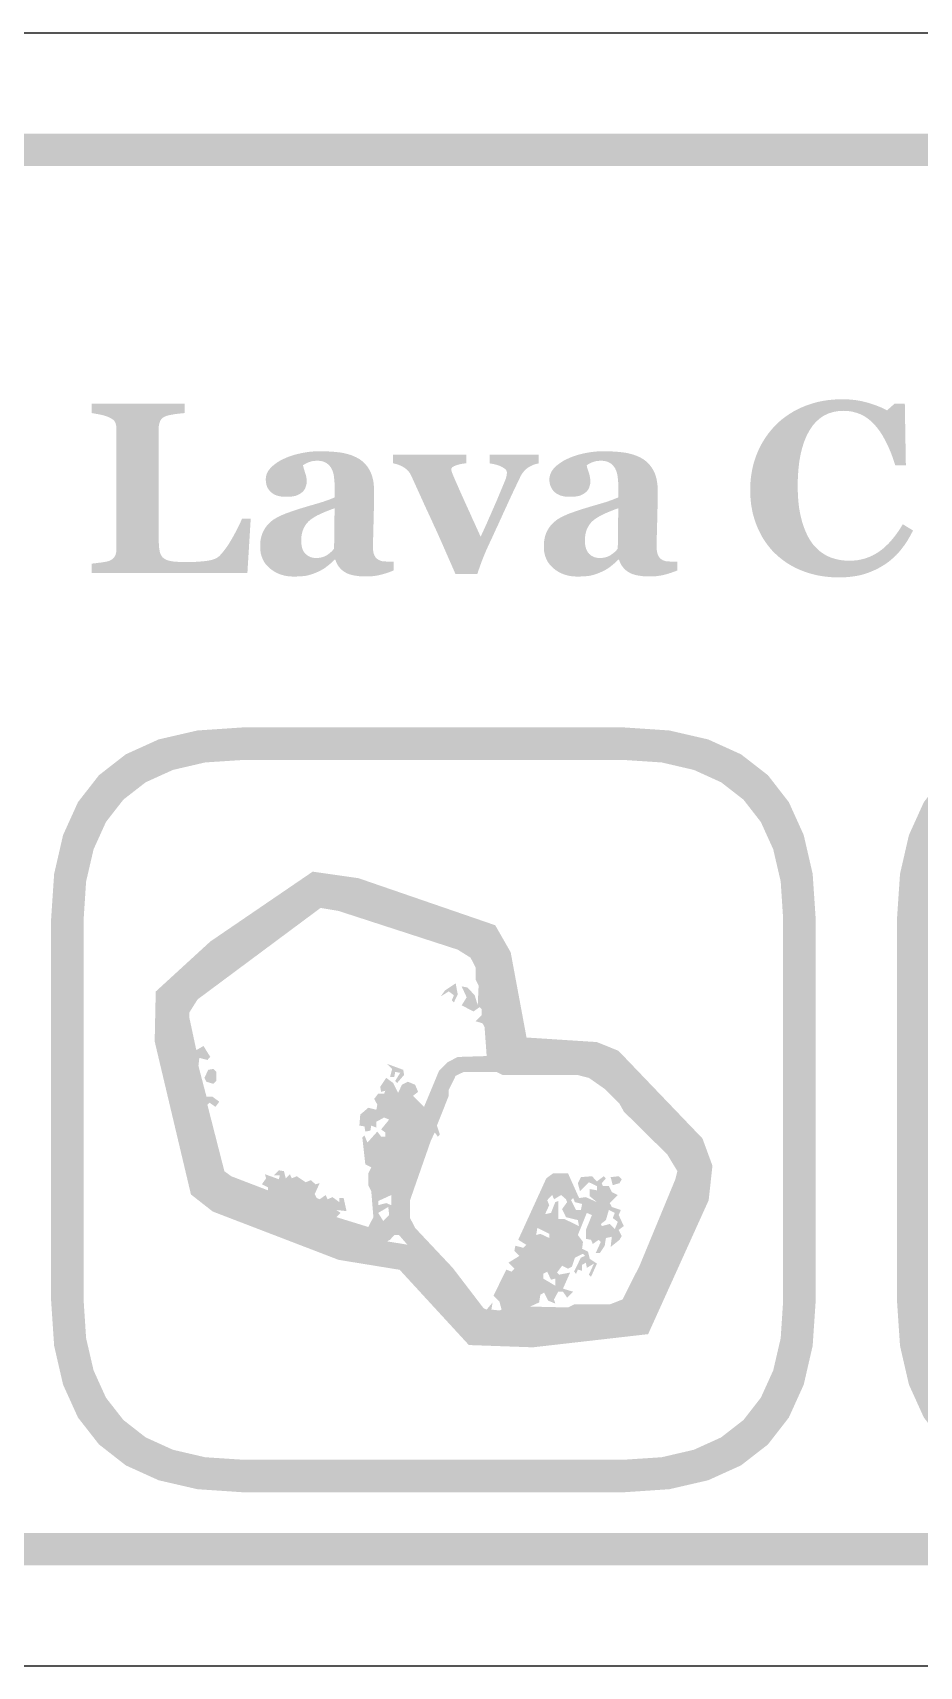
# Model space of a CAD drawing. Header units: millimetres. Extents: x 6 to 594, y 82 to 394.
# Drawn here: x 196.07 to 206.97, y 211.96 to 232.04 of the extents above; entities that cross this region are included whole.
import ezdxf

# ---------------------------------------------------------------- set-up
doc = ezdxf.new("R2010")
doc.units = ezdxf.units.MM
doc.layers.add('CUT', color=1, linetype='Continuous')
doc.layers.add('RASTER', color=7, linetype='Continuous')

msp = doc.modelspace()

# ---------------------------------------------------------------- hatches: boundary and pattern name
at = {"layer": 'RASTER'}
h = msp.add_hatch(color=7, dxfattribs=at)
h.paths.add_polyline_path([(159.8, 228.6), (159.834, 229.116), (159.938, 229.563), (160.109, 229.941), (160.35, 230.25), (160.659, 230.491), (161.038, 230.663), (161.484, 230.766), (162, 230.8), (219.2, 230.8), (219.716, 230.766), (220.163, 230.663), (220.541, 230.491), (220.85, 230.25), (221.091, 229.941), (221.263, 229.563), (221.366, 229.116), (221.4, 228.6), (221.4, 215.4), (221.366, 214.884), (221.263, 214.438), (221.091, 214.059), (220.85, 213.75), (220.541, 213.509), (220.163, 213.337), (219.716, 213.234), (219.2, 213.2), (162, 213.2), (161.484, 213.234), (161.038, 213.337), (160.659, 213.509), (160.35, 213.75), (160.109, 214.059), (159.938, 214.438), (159.834, 214.884), (159.8, 215.4)])
h.paths.add_polyline_path([(160.2, 228.6), (160.2, 215.4), (160.228, 214.978), (160.313, 214.613), (160.453, 214.303), (160.65, 214.05), (160.903, 213.853), (161.213, 213.712), (161.578, 213.628), (162, 213.6), (219.2, 213.6), (219.622, 213.628), (219.988, 213.712), (220.297, 213.853), (220.55, 214.05), (220.747, 214.303), (220.888, 214.613), (220.972, 214.978), (221, 215.4), (221, 228.6), (220.972, 229.022), (220.888, 229.388), (220.747, 229.697), (220.55, 229.95), (220.297, 230.147), (219.988, 230.288), (219.622, 230.372), (219.2, 230.4), (162, 230.4), (161.578, 230.372), (161.213, 230.288), (160.903, 230.147), (160.65, 229.95), (160.453, 229.697), (160.313, 229.388), (160.228, 229.022), (160.2, 228.6)])
for points in [[(205.982, 225.344), (205.925, 225.345), (205.869, 225.349), (205.814, 225.355), (205.76, 225.363), (205.707, 225.373), (205.655, 225.386), (205.604, 225.401), (205.554, 225.418), (205.505, 225.438), (205.457, 225.459), (205.412, 225.483), (205.367, 225.509), (205.325, 225.537), (205.284, 225.567), (205.244, 225.599), (205.207, 225.633), (205.171, 225.668), (205.138, 225.706), (205.107, 225.745), (205.077, 225.787), (205.049, 225.83), (205.024, 225.876), (205, 225.924), (204.978, 225.973), (204.959, 226.025), (204.942, 226.077), (204.927, 226.131), (204.916, 226.186), (204.906, 226.243), (204.9, 226.3), (204.896, 226.359), (204.895, 226.42), (204.896, 226.479), (204.9, 226.538), (204.907, 226.596), (204.916, 226.652), (204.928, 226.708), (204.942, 226.762), (204.959, 226.815), (204.979, 226.867), (205.001, 226.918), (205.025, 226.967), (205.052, 227.014), (205.08, 227.059), (205.111, 227.103), (205.144, 227.145), (205.178, 227.185), (205.215, 227.224), (205.254, 227.26), (205.294, 227.294), (205.336, 227.325), (205.38, 227.355), (205.426, 227.383), (205.473, 227.408), (205.523, 227.432), (205.574, 227.453), (205.627, 227.472), (205.681, 227.489), (205.736, 227.503), (205.791, 227.514), (205.848, 227.523), (205.905, 227.529), (205.963, 227.533), (206.023, 227.534), (206.065, 227.534), (206.107, 227.532), (206.148, 227.528), (206.188, 227.524), (206.227, 227.518), (206.265, 227.511), (206.302, 227.502), (206.338, 227.493), (206.372, 227.482), (206.406, 227.471), (206.438, 227.46), (206.469, 227.448), (206.498, 227.436), (206.526, 227.424), (206.553, 227.411), (206.578, 227.398), (206.669, 227.479), (206.796, 227.479), (206.809, 226.72), (206.68, 226.72), (206.652, 226.804), (206.623, 226.882), (206.592, 226.954), (206.559, 227.021), (206.526, 227.082), (206.491, 227.137), (206.454, 227.186), (206.417, 227.23), (206.377, 227.268), (206.336, 227.301), (206.292, 227.329), (206.246, 227.352), (206.198, 227.369), (206.148, 227.382), (206.096, 227.39), (206.042, 227.392), (205.975, 227.388), (205.912, 227.377), (205.854, 227.358), (205.799, 227.332), (205.749, 227.297), (205.703, 227.256), (205.661, 227.207), (205.623, 227.15), (205.589, 227.086), (205.56, 227.016), (205.535, 226.94), (205.515, 226.858), (205.499, 226.77), (205.488, 226.676), (205.481, 226.576), (205.479, 226.469), (205.48, 226.409), (205.482, 226.35), (205.486, 226.294), (205.491, 226.24), (205.498, 226.188), (205.507, 226.139), (205.517, 226.092), (205.528, 226.047), (205.541, 226.004), (205.555, 225.963), (205.569, 225.925), (205.585, 225.889), (205.601, 225.855), (205.619, 225.822), (205.637, 225.793), (205.656, 225.765), (205.678, 225.738), (205.701, 225.713), (205.724, 225.69), (205.749, 225.668), (205.775, 225.649), (205.801, 225.631), (205.829, 225.615), (205.857, 225.601), (205.886, 225.589), (205.916, 225.579), (205.947, 225.57), (205.979, 225.562), (206.011, 225.557), (206.045, 225.553), (206.079, 225.55), (206.113, 225.549), (206.164, 225.551), (206.213, 225.556), (206.261, 225.565), (206.307, 225.577), (206.352, 225.593), (206.396, 225.612), (206.438, 225.635), (206.479, 225.661), (206.519, 225.69), (206.557, 225.724), (206.595, 225.76), (206.632, 225.801), (206.668, 225.845), (206.703, 225.892), (206.738, 225.943), (206.771, 225.998), (206.897, 225.921), (206.881, 225.89), (206.865, 225.859), (206.847, 225.829), (206.83, 225.799), (206.812, 225.771), (206.793, 225.743), (206.773, 225.717), (206.754, 225.691), (206.733, 225.666), (206.712, 225.642), (206.69, 225.618), (206.667, 225.596), (206.643, 225.575), (206.619, 225.554), (206.594, 225.534), (206.568, 225.516), (206.538, 225.496), (206.508, 225.478), (206.477, 225.46), (206.446, 225.444), (206.413, 225.429), (206.38, 225.415), (206.347, 225.402), (206.312, 225.39), (206.276, 225.379), (206.239, 225.37), (206.2, 225.362), (206.159, 225.356), (206.117, 225.351), (206.074, 225.347), (206.028, 225.345), (205.982, 225.344)], [(198.754, 226.067), (198.713, 225.4), (196.798, 225.4), (196.798, 225.514), (196.812, 225.515), (196.825, 225.517), (196.839, 225.518), (196.854, 225.52), (196.869, 225.522), (196.885, 225.524), (196.902, 225.526), (196.919, 225.528), (196.935, 225.531), (196.95, 225.533), (196.964, 225.535), (196.976, 225.538), (196.986, 225.54), (196.996, 225.542), (197.003, 225.544), (197.009, 225.546), (197.022, 225.552), (197.034, 225.558), (197.044, 225.564), (197.054, 225.571), (197.063, 225.578), (197.07, 225.586), (197.077, 225.595), (197.083, 225.604), (197.087, 225.613), (197.092, 225.623), (197.095, 225.634), (197.098, 225.645), (197.1, 225.657), (197.102, 225.67), (197.103, 225.683), (197.103, 225.697), (197.103, 227.164), (197.103, 227.177), (197.102, 227.189), (197.101, 227.201), (197.099, 227.212), (197.097, 227.222), (197.094, 227.232), (197.091, 227.242), (197.087, 227.251), (197.082, 227.259), (197.076, 227.268), (197.069, 227.276), (197.06, 227.284), (197.049, 227.291), (197.037, 227.299), (197.024, 227.306), (197.009, 227.313), (196.998, 227.318), (196.986, 227.323), (196.973, 227.327), (196.959, 227.332), (196.946, 227.336), (196.931, 227.339), (196.916, 227.343), (196.9, 227.346), (196.885, 227.349), (196.87, 227.352), (196.856, 227.354), (196.843, 227.357), (196.831, 227.359), (196.819, 227.361), (196.808, 227.363), (196.798, 227.364), (196.798, 227.479), (197.94, 227.479), (197.94, 227.364), (197.928, 227.363), (197.915, 227.362), (197.902, 227.361), (197.889, 227.359), (197.874, 227.357), (197.86, 227.356), (197.845, 227.354), (197.829, 227.352), (197.813, 227.35), (197.798, 227.347), (197.784, 227.345), (197.769, 227.342), (197.756, 227.339), (197.743, 227.336), (197.73, 227.333), (197.718, 227.329), (197.705, 227.324), (197.692, 227.318), (197.681, 227.312), (197.671, 227.305), (197.662, 227.297), (197.654, 227.289), (197.648, 227.28), (197.642, 227.27), (197.638, 227.26), (197.634, 227.249), (197.631, 227.238), (197.628, 227.227), (197.626, 227.215), (197.624, 227.203), (197.623, 227.191), (197.623, 227.178), (197.623, 225.812), (197.623, 225.788), (197.624, 225.766), (197.625, 225.745), (197.626, 225.725), (197.628, 225.707), (197.631, 225.69), (197.633, 225.674), (197.636, 225.659), (197.64, 225.646), (197.645, 225.633), (197.65, 225.622), (197.656, 225.611), (197.663, 225.601), (197.67, 225.592), (197.679, 225.584), (197.688, 225.577), (197.698, 225.571), (197.709, 225.565), (197.72, 225.559), (197.733, 225.554), (197.747, 225.55), (197.762, 225.547), (197.777, 225.544), (197.794, 225.541), (197.812, 225.539), (197.831, 225.538), (197.852, 225.536), (197.875, 225.535), (197.899, 225.534), (197.925, 225.534), (197.953, 225.533), (197.982, 225.533), (198.011, 225.534), (198.04, 225.534), (198.069, 225.535), (198.098, 225.537), (198.126, 225.539), (198.154, 225.541), (198.182, 225.544), (198.21, 225.547), (198.237, 225.551), (198.261, 225.556), (198.284, 225.562), (198.305, 225.569), (198.324, 225.577), (198.341, 225.587), (198.356, 225.597), (198.369, 225.608), (198.388, 225.628), (198.406, 225.649), (198.425, 225.673), (198.444, 225.698), (198.464, 225.725), (198.483, 225.754), (198.502, 225.785), (198.522, 225.818), (198.541, 225.852), (198.559, 225.885), (198.576, 225.917), (198.592, 225.948), (198.608, 225.979), (198.622, 226.009), (198.635, 226.038), (198.647, 226.067)], [(202.296, 226.746), (202.28, 226.743), (202.263, 226.739), (202.247, 226.734), (202.231, 226.729), (202.215, 226.722), (202.199, 226.714), (202.183, 226.706), (202.168, 226.696), (202.153, 226.686), (202.138, 226.674), (202.124, 226.661), (202.111, 226.646), (202.098, 226.63), (202.086, 226.612), (202.075, 226.594), (202.065, 226.573), (202.039, 226.52), (202.014, 226.466), (201.988, 226.412), (201.963, 226.359), (201.938, 226.305), (201.913, 226.25), (201.888, 226.196), (201.863, 226.142), (201.839, 226.088), (201.814, 226.034), (201.79, 225.981), (201.765, 225.928), (201.741, 225.875), (201.717, 225.823), (201.693, 225.772), (201.669, 225.721), (201.662, 225.705), (201.654, 225.688), (201.646, 225.67), (201.638, 225.65), (201.629, 225.63), (201.621, 225.609), (201.612, 225.586), (201.602, 225.563), (201.593, 225.539), (201.585, 225.515), (201.576, 225.493), (201.568, 225.47), (201.561, 225.449), (201.553, 225.427), (201.547, 225.407), (201.54, 225.387), (201.271, 225.387), (201.229, 225.483), (201.189, 225.574), (201.151, 225.661), (201.114, 225.745), (201.079, 225.824), (201.046, 225.899), (201.013, 225.969), (200.983, 226.036), (200.953, 226.101), (200.922, 226.167), (200.891, 226.234), (200.86, 226.303), (200.828, 226.373), (200.796, 226.444), (200.763, 226.516), (200.73, 226.589), (200.722, 226.606), (200.713, 226.622), (200.702, 226.637), (200.691, 226.651), (200.678, 226.664), (200.665, 226.676), (200.65, 226.688), (200.634, 226.698), (200.618, 226.707), (200.601, 226.716), (200.585, 226.723), (200.568, 226.73), (200.552, 226.735), (200.535, 226.74), (200.518, 226.744), (200.502, 226.746), (200.502, 226.853), (201.404, 226.853), (201.404, 226.746), (201.391, 226.746), (201.378, 226.744), (201.364, 226.742), (201.35, 226.74), (201.335, 226.737), (201.319, 226.733), (201.303, 226.729), (201.287, 226.724), (201.271, 226.719), (201.257, 226.713), (201.246, 226.707), (201.236, 226.701), (201.229, 226.694), (201.224, 226.687), (201.22, 226.679), (201.219, 226.671), (201.219, 226.669), (201.22, 226.667), (201.22, 226.664), (201.221, 226.66), (201.222, 226.657), (201.223, 226.653), (201.224, 226.649), (201.225, 226.645), (201.227, 226.641), (201.228, 226.636), (201.23, 226.631), (201.232, 226.626), (201.234, 226.621), (201.236, 226.616), (201.238, 226.611), (201.24, 226.606), (201.252, 226.576), (201.266, 226.544), (201.282, 226.508), (201.299, 226.47), (201.317, 226.428), (201.337, 226.383), (201.358, 226.336), (201.381, 226.285), (201.405, 226.232), (201.429, 226.179), (201.454, 226.125), (201.478, 226.07), (201.504, 226.014), (201.529, 225.958), (201.555, 225.901), (201.581, 225.844), (201.599, 225.884), (201.617, 225.923), (201.635, 225.963), (201.653, 226.002), (201.67, 226.041), (201.687, 226.08), (201.704, 226.118), (201.721, 226.157), (201.738, 226.196), (201.756, 226.238), (201.776, 226.283), (201.796, 226.331), (201.817, 226.381), (201.839, 226.434), (201.862, 226.489), (201.886, 226.547), (201.889, 226.556), (201.892, 226.564), (201.894, 226.571), (201.896, 226.579), (201.898, 226.586), (201.899, 226.592), (201.901, 226.598), (201.901, 226.604), (201.902, 226.609), (201.902, 226.614), (201.903, 226.619), (201.903, 226.622), (201.903, 226.626), (201.903, 226.629), (201.903, 226.631), (201.903, 226.633), (201.903, 226.64), (201.902, 226.646), (201.9, 226.652), (201.897, 226.658), (201.893, 226.664), (201.889, 226.669), (201.884, 226.674), (201.878, 226.68), (201.871, 226.684), (201.864, 226.689), (201.857, 226.694), (201.85, 226.698), (201.842, 226.702), (201.834, 226.706), (201.826, 226.71), (201.817, 226.714), (201.808, 226.718), (201.799, 226.721), (201.79, 226.724), (201.781, 226.727), (201.772, 226.729), (201.764, 226.732), (201.755, 226.734), (201.747, 226.736), (201.738, 226.738), (201.731, 226.739), (201.723, 226.741), (201.716, 226.742), (201.709, 226.743), (201.703, 226.744), (201.697, 226.745), (201.691, 226.746), (201.691, 226.853), (202.296, 226.853)]]:
    msp.add_hatch(color=7, dxfattribs=at).paths.add_polyline_path(points)
h = msp.add_hatch(color=7, dxfattribs=at)
h.paths.add_polyline_path([(200.513, 225.431), (200.497, 225.424), (200.48, 225.417), (200.462, 225.411), (200.443, 225.404), (200.424, 225.398), (200.403, 225.391), (200.383, 225.385), (200.361, 225.379), (200.339, 225.374), (200.316, 225.369), (200.294, 225.365), (200.271, 225.362), (200.247, 225.359), (200.223, 225.358), (200.199, 225.356), (200.175, 225.356), (200.131, 225.357), (200.091, 225.359), (200.053, 225.364), (200.019, 225.369), (199.987, 225.377), (199.958, 225.386), (199.933, 225.397), (199.91, 225.41), (199.889, 225.424), (199.871, 225.439), (199.854, 225.456), (199.838, 225.475), (199.825, 225.494), (199.813, 225.516), (199.803, 225.538), (199.794, 225.563), (199.785, 225.563), (199.773, 225.55), (199.761, 225.539), (199.748, 225.527), (199.736, 225.516), (199.724, 225.506), (199.713, 225.496), (199.701, 225.487), (199.689, 225.478), (199.678, 225.469), (199.666, 225.461), (199.654, 225.453), (199.642, 225.445), (199.629, 225.438), (199.616, 225.431), (199.604, 225.424), (199.59, 225.418), (199.573, 225.41), (199.556, 225.403), (199.54, 225.396), (199.523, 225.39), (199.506, 225.384), (199.49, 225.379), (199.474, 225.374), (199.458, 225.37), (199.441, 225.366), (199.423, 225.363), (199.403, 225.361), (199.382, 225.358), (199.359, 225.357), (199.334, 225.356), (199.308, 225.355), (199.28, 225.355), (199.238, 225.356), (199.198, 225.361), (199.159, 225.369), (199.122, 225.38), (199.087, 225.394), (199.053, 225.411), (199.021, 225.431), (198.99, 225.455), (198.962, 225.481), (198.937, 225.509), (198.917, 225.539), (198.9, 225.572), (198.887, 225.606), (198.877, 225.642), (198.872, 225.68), (198.87, 225.721), (198.87, 225.744), (198.871, 225.767), (198.873, 225.788), (198.876, 225.809), (198.88, 225.829), (198.885, 225.848), (198.89, 225.866), (198.896, 225.883), (198.903, 225.899), (198.911, 225.915), (198.919, 225.93), (198.928, 225.945), (198.938, 225.96), (198.948, 225.974), (198.959, 225.988), (198.971, 226.001), (198.982, 226.012), (198.994, 226.023), (199.006, 226.033), (199.018, 226.043), (199.031, 226.053), (199.045, 226.062), (199.058, 226.07), (199.073, 226.078), (199.087, 226.086), (199.102, 226.093), (199.118, 226.101), (199.133, 226.108), (199.149, 226.115), (199.166, 226.122), (199.182, 226.129), (199.199, 226.135), (199.233, 226.147), (199.269, 226.16), (199.306, 226.172), (199.344, 226.185), (199.385, 226.197), (199.427, 226.21), (199.47, 226.223), (199.516, 226.236), (199.56, 226.249), (199.602, 226.261), (199.64, 226.273), (199.675, 226.285), (199.708, 226.296), (199.737, 226.308), (199.763, 226.318), (199.785, 226.329), (199.785, 226.469), (199.785, 226.479), (199.785, 226.489), (199.784, 226.5), (199.784, 226.512), (199.783, 226.524), (199.782, 226.537), (199.781, 226.551), (199.779, 226.566), (199.778, 226.581), (199.776, 226.595), (199.773, 226.608), (199.77, 226.621), (199.767, 226.634), (199.763, 226.645), (199.759, 226.657), (199.755, 226.667), (199.749, 226.679), (199.743, 226.69), (199.736, 226.7), (199.728, 226.71), (199.72, 226.72), (199.711, 226.729), (199.701, 226.738), (199.69, 226.746), (199.679, 226.754), (199.666, 226.76), (199.653, 226.766), (199.639, 226.77), (199.624, 226.774), (199.609, 226.776), (199.592, 226.778), (199.574, 226.778), (199.559, 226.778), (199.543, 226.777), (199.529, 226.776), (199.515, 226.774), (199.502, 226.771), (199.49, 226.768), (199.478, 226.764), (199.467, 226.76), (199.456, 226.756), (199.446, 226.751), (199.437, 226.746), (199.428, 226.742), (199.419, 226.737), (199.411, 226.732), (199.404, 226.728), (199.397, 226.723), (199.398, 226.715), (199.4, 226.706), (199.403, 226.696), (199.406, 226.686), (199.409, 226.674), (199.413, 226.662), (199.417, 226.648), (199.422, 226.633), (199.427, 226.618), (199.431, 226.604), (199.435, 226.589), (199.437, 226.574), (199.44, 226.56), (199.441, 226.546), (199.442, 226.532), (199.443, 226.518), (199.442, 226.511), (199.442, 226.504), (199.441, 226.497), (199.439, 226.49), (199.437, 226.482), (199.435, 226.473), (199.432, 226.465), (199.429, 226.455), (199.426, 226.446), (199.422, 226.438), (199.418, 226.43), (199.413, 226.422), (199.408, 226.415), (199.403, 226.408), (199.397, 226.402), (199.391, 226.396), (199.383, 226.389), (199.374, 226.382), (199.365, 226.376), (199.356, 226.37), (199.346, 226.365), (199.336, 226.36), (199.326, 226.355), (199.316, 226.351), (199.305, 226.347), (199.292, 226.344), (199.278, 226.341), (199.263, 226.339), (199.246, 226.337), (199.228, 226.336), (199.209, 226.335), (199.188, 226.335), (199.158, 226.335), (199.13, 226.338), (199.104, 226.343), (199.08, 226.349), (199.057, 226.358), (199.037, 226.368), (199.018, 226.38), (199.002, 226.394), (198.987, 226.409), (198.974, 226.426), (198.963, 226.443), (198.954, 226.462), (198.947, 226.482), (198.943, 226.503), (198.94, 226.525), (198.939, 226.548), (198.94, 226.569), (198.943, 226.588), (198.948, 226.608), (198.955, 226.626), (198.964, 226.644), (198.975, 226.662), (198.989, 226.679), (199.004, 226.696), (199.021, 226.712), (199.038, 226.727), (199.057, 226.741), (199.076, 226.755), (199.096, 226.768), (199.118, 226.781), (199.14, 226.792), (199.163, 226.803), (199.186, 226.814), (199.211, 226.824), (199.236, 226.833), (199.262, 226.842), (199.289, 226.851), (199.317, 226.858), (199.346, 226.865), (199.375, 226.871), (199.405, 226.877), (199.434, 226.882), (199.463, 226.886), (199.491, 226.89), (199.518, 226.892), (199.545, 226.894), (199.572, 226.895), (199.598, 226.896), (199.633, 226.895), (199.667, 226.895), (199.701, 226.893), (199.734, 226.891), (199.766, 226.889), (199.798, 226.886), (199.829, 226.883), (199.859, 226.879), (199.888, 226.874), (199.916, 226.868), (199.944, 226.861), (199.971, 226.853), (199.998, 226.844), (200.023, 226.833), (200.048, 226.822), (200.072, 226.809), (200.095, 226.796), (200.115, 226.781), (200.135, 226.764), (200.154, 226.746), (200.171, 226.727), (200.188, 226.706), (200.203, 226.684), (200.217, 226.66), (200.229, 226.635), (200.24, 226.608), (200.249, 226.579), (200.257, 226.548), (200.263, 226.516), (200.267, 226.481), (200.269, 226.445), (200.27, 226.406), (200.27, 226.364), (200.27, 226.32), (200.269, 226.274), (200.269, 226.225), (200.268, 226.175), (200.266, 226.123), (200.265, 226.07), (200.264, 226.014), (200.262, 225.959), (200.261, 225.91), (200.26, 225.865), (200.259, 225.826), (200.258, 225.791), (200.257, 225.761), (200.257, 225.735), (200.257, 225.715), (200.257, 225.699), (200.258, 225.684), (200.26, 225.669), (200.262, 225.656), (200.265, 225.643), (200.268, 225.632), (200.272, 225.621), (200.277, 225.611), (200.282, 225.602), (200.288, 225.593), (200.295, 225.585), (200.302, 225.578), (200.31, 225.571), (200.318, 225.565), (200.328, 225.559), (200.338, 225.554), (200.344, 225.551), (200.352, 225.549), (200.36, 225.546), (200.37, 225.544), (200.38, 225.543), (200.391, 225.542), (200.403, 225.541), (200.416, 225.54), (200.429, 225.539), (200.442, 225.539), (200.455, 225.539), (200.467, 225.538), (200.479, 225.538), (200.491, 225.538), (200.502, 225.538), (200.513, 225.538)])
h.paths.add_polyline_path([(199.785, 226.194), (199.765, 226.187), (199.744, 226.18), (199.724, 226.172), (199.704, 226.164), (199.683, 226.156), (199.663, 226.148), (199.643, 226.139), (199.623, 226.13), (199.603, 226.121), (199.584, 226.112), (199.566, 226.103), (199.549, 226.093), (199.533, 226.084), (199.518, 226.074), (199.504, 226.065), (199.491, 226.055), (199.478, 226.044), (199.465, 226.033), (199.454, 226.021), (199.443, 226.008), (199.432, 225.995), (199.423, 225.98), (199.414, 225.966), (199.406, 225.95), (199.399, 225.934), (199.392, 225.917), (199.387, 225.899), (199.383, 225.881), (199.379, 225.862), (199.377, 225.842), (199.376, 225.821), (199.375, 225.8), (199.376, 225.772), (199.378, 225.747), (199.382, 225.723), (199.388, 225.701), (199.395, 225.682), (199.404, 225.664), (199.415, 225.648), (199.427, 225.634), (199.441, 225.622), (199.455, 225.612), (199.47, 225.603), (199.485, 225.596), (199.502, 225.59), (199.519, 225.586), (199.537, 225.584), (199.555, 225.583), (199.575, 225.584), (199.594, 225.585), (199.612, 225.588), (199.629, 225.591), (199.645, 225.596), (199.66, 225.602), (199.674, 225.608), (199.688, 225.616), (199.701, 225.625), (199.713, 225.634), (199.725, 225.643), (199.737, 225.653), (199.748, 225.663), (199.759, 225.674), (199.769, 225.686), (199.779, 225.697)])
h = msp.add_hatch(color=7, dxfattribs=at)
h.paths.add_polyline_path([(204.001, 225.431), (203.985, 225.424), (203.967, 225.417), (203.949, 225.411), (203.931, 225.404), (203.911, 225.398), (203.891, 225.391), (203.87, 225.385), (203.849, 225.379), (203.827, 225.374), (203.804, 225.369), (203.781, 225.365), (203.758, 225.362), (203.735, 225.359), (203.711, 225.358), (203.687, 225.356), (203.663, 225.356), (203.619, 225.357), (203.579, 225.359), (203.541, 225.364), (203.506, 225.369), (203.475, 225.377), (203.446, 225.386), (203.42, 225.397), (203.398, 225.41), (203.377, 225.424), (203.359, 225.439), (203.342, 225.456), (203.326, 225.475), (203.313, 225.494), (203.301, 225.516), (203.29, 225.538), (203.282, 225.563), (203.273, 225.563), (203.261, 225.55), (203.248, 225.539), (203.236, 225.527), (203.224, 225.516), (203.212, 225.506), (203.2, 225.496), (203.189, 225.487), (203.177, 225.478), (203.166, 225.469), (203.154, 225.461), (203.142, 225.453), (203.129, 225.445), (203.117, 225.438), (203.104, 225.431), (203.091, 225.424), (203.078, 225.418), (203.061, 225.41), (203.044, 225.403), (203.027, 225.396), (203.011, 225.39), (202.994, 225.384), (202.978, 225.379), (202.962, 225.374), (202.946, 225.37), (202.929, 225.366), (202.911, 225.363), (202.891, 225.361), (202.869, 225.358), (202.846, 225.357), (202.822, 225.356), (202.795, 225.355), (202.768, 225.355), (202.726, 225.356), (202.686, 225.361), (202.647, 225.369), (202.61, 225.38), (202.575, 225.394), (202.541, 225.411), (202.508, 225.431), (202.478, 225.455), (202.45, 225.481), (202.425, 225.509), (202.404, 225.539), (202.388, 225.572), (202.374, 225.606), (202.365, 225.642), (202.359, 225.68), (202.358, 225.721), (202.358, 225.744), (202.359, 225.767), (202.361, 225.788), (202.364, 225.809), (202.368, 225.829), (202.372, 225.848), (202.378, 225.866), (202.384, 225.883), (202.391, 225.899), (202.398, 225.915), (202.407, 225.93), (202.416, 225.945), (202.425, 225.96), (202.436, 225.974), (202.447, 225.988), (202.459, 226.001), (202.47, 226.012), (202.481, 226.023), (202.494, 226.033), (202.506, 226.043), (202.519, 226.053), (202.532, 226.062), (202.546, 226.07), (202.56, 226.078), (202.575, 226.086), (202.59, 226.093), (202.605, 226.101), (202.621, 226.108), (202.637, 226.115), (202.653, 226.122), (202.67, 226.129), (202.687, 226.135), (202.721, 226.147), (202.756, 226.16), (202.793, 226.172), (202.832, 226.185), (202.873, 226.197), (202.915, 226.21), (202.958, 226.223), (203.004, 226.236), (203.048, 226.249), (203.09, 226.261), (203.128, 226.273), (203.163, 226.285), (203.195, 226.296), (203.224, 226.308), (203.25, 226.318), (203.273, 226.329), (203.273, 226.469), (203.273, 226.479), (203.273, 226.489), (203.272, 226.5), (203.272, 226.512), (203.271, 226.524), (203.27, 226.537), (203.269, 226.551), (203.267, 226.566), (203.266, 226.581), (203.263, 226.595), (203.261, 226.608), (203.258, 226.621), (203.255, 226.634), (203.251, 226.645), (203.247, 226.657), (203.242, 226.667), (203.237, 226.679), (203.231, 226.69), (203.224, 226.7), (203.216, 226.71), (203.208, 226.72), (203.198, 226.729), (203.189, 226.738), (203.178, 226.746), (203.166, 226.754), (203.154, 226.76), (203.141, 226.766), (203.127, 226.77), (203.112, 226.774), (203.096, 226.776), (203.08, 226.778), (203.062, 226.778), (203.046, 226.778), (203.031, 226.777), (203.017, 226.776), (203.003, 226.774), (202.99, 226.771), (202.977, 226.768), (202.966, 226.764), (202.954, 226.76), (202.944, 226.756), (202.934, 226.751), (202.924, 226.746), (202.915, 226.742), (202.907, 226.737), (202.899, 226.732), (202.892, 226.728), (202.885, 226.723), (202.886, 226.715), (202.888, 226.706), (202.89, 226.696), (202.893, 226.686), (202.897, 226.674), (202.901, 226.662), (202.905, 226.648), (202.91, 226.633), (202.915, 226.618), (202.919, 226.604), (202.922, 226.589), (202.925, 226.574), (202.927, 226.56), (202.929, 226.546), (202.93, 226.532), (202.93, 226.518), (202.93, 226.511), (202.929, 226.504), (202.928, 226.497), (202.927, 226.49), (202.925, 226.482), (202.923, 226.473), (202.92, 226.465), (202.917, 226.455), (202.914, 226.446), (202.91, 226.438), (202.906, 226.43), (202.901, 226.422), (202.896, 226.415), (202.891, 226.408), (202.885, 226.402), (202.879, 226.396), (202.871, 226.389), (202.862, 226.382), (202.853, 226.376), (202.843, 226.37), (202.834, 226.365), (202.824, 226.36), (202.814, 226.355), (202.804, 226.351), (202.792, 226.347), (202.78, 226.344), (202.766, 226.341), (202.751, 226.339), (202.734, 226.337), (202.716, 226.336), (202.696, 226.335), (202.675, 226.335), (202.646, 226.335), (202.618, 226.338), (202.592, 226.343), (202.567, 226.349), (202.545, 226.358), (202.525, 226.368), (202.506, 226.38), (202.489, 226.394), (202.475, 226.409), (202.462, 226.426), (202.451, 226.443), (202.442, 226.462), (202.435, 226.482), (202.43, 226.503), (202.427, 226.525), (202.426, 226.548), (202.427, 226.569), (202.43, 226.588), (202.436, 226.608), (202.443, 226.626), (202.452, 226.644), (202.463, 226.662), (202.476, 226.679), (202.492, 226.696), (202.508, 226.712), (202.526, 226.727), (202.545, 226.741), (202.564, 226.755), (202.584, 226.768), (202.605, 226.781), (202.628, 226.792), (202.651, 226.803), (202.674, 226.814), (202.698, 226.824), (202.724, 226.833), (202.75, 226.842), (202.777, 226.851), (202.805, 226.858), (202.833, 226.865), (202.863, 226.871), (202.893, 226.877), (202.922, 226.882), (202.951, 226.886), (202.979, 226.89), (203.006, 226.892), (203.033, 226.894), (203.06, 226.895), (203.086, 226.896), (203.121, 226.895), (203.155, 226.895), (203.189, 226.893), (203.222, 226.891), (203.254, 226.889), (203.286, 226.886), (203.316, 226.883), (203.346, 226.879), (203.376, 226.874), (203.404, 226.868), (203.432, 226.861), (203.459, 226.853), (203.485, 226.844), (203.511, 226.833), (203.536, 226.822), (203.56, 226.809), (203.582, 226.796), (203.603, 226.781), (203.623, 226.764), (203.642, 226.746), (203.659, 226.727), (203.675, 226.706), (203.691, 226.684), (203.704, 226.66), (203.717, 226.635), (203.728, 226.608), (203.737, 226.579), (203.745, 226.548), (203.75, 226.516), (203.755, 226.481), (203.757, 226.445), (203.758, 226.406), (203.758, 226.364), (203.758, 226.32), (203.757, 226.274), (203.756, 226.225), (203.755, 226.175), (203.754, 226.123), (203.753, 226.07), (203.751, 226.014), (203.75, 225.959), (203.748, 225.91), (203.747, 225.865), (203.746, 225.826), (203.746, 225.791), (203.745, 225.761), (203.745, 225.735), (203.745, 225.715), (203.745, 225.699), (203.746, 225.684), (203.748, 225.669), (203.75, 225.656), (203.753, 225.643), (203.756, 225.632), (203.76, 225.621), (203.765, 225.611), (203.77, 225.602), (203.776, 225.593), (203.782, 225.585), (203.79, 225.578), (203.798, 225.571), (203.806, 225.565), (203.815, 225.559), (203.825, 225.554), (203.832, 225.551), (203.84, 225.549), (203.848, 225.546), (203.857, 225.544), (203.868, 225.543), (203.879, 225.542), (203.891, 225.541), (203.904, 225.54), (203.917, 225.539), (203.93, 225.539), (203.942, 225.539), (203.955, 225.538), (203.967, 225.538), (203.979, 225.538), (203.99, 225.538), (204.001, 225.538)])
h.paths.add_polyline_path([(203.273, 226.194), (203.253, 226.187), (203.232, 226.18), (203.212, 226.172), (203.191, 226.164), (203.171, 226.156), (203.151, 226.148), (203.131, 226.139), (203.11, 226.13), (203.091, 226.121), (203.072, 226.112), (203.054, 226.103), (203.037, 226.093), (203.021, 226.084), (203.006, 226.074), (202.992, 226.065), (202.979, 226.055), (202.965, 226.044), (202.953, 226.033), (202.941, 226.021), (202.93, 226.008), (202.92, 225.995), (202.911, 225.98), (202.902, 225.966), (202.894, 225.95), (202.886, 225.934), (202.88, 225.917), (202.875, 225.899), (202.871, 225.881), (202.867, 225.862), (202.865, 225.842), (202.863, 225.821), (202.863, 225.8), (202.864, 225.772), (202.866, 225.747), (202.87, 225.723), (202.876, 225.701), (202.883, 225.682), (202.892, 225.664), (202.903, 225.648), (202.915, 225.634), (202.928, 225.622), (202.942, 225.612), (202.957, 225.603), (202.973, 225.596), (202.989, 225.59), (203.007, 225.586), (203.024, 225.584), (203.043, 225.583), (203.063, 225.584), (203.082, 225.585), (203.1, 225.588), (203.117, 225.591), (203.133, 225.596), (203.148, 225.602), (203.162, 225.608), (203.176, 225.616), (203.188, 225.625), (203.201, 225.634), (203.213, 225.643), (203.225, 225.653), (203.236, 225.663), (203.247, 225.674), (203.257, 225.686), (203.267, 225.697)])
h = msp.add_hatch(color=7, dxfattribs=at)
h.paths.add_polyline_path([(196.3, 221.15), (196.337, 221.701), (196.447, 222.178), (196.63, 222.582), (196.888, 222.913), (197.218, 223.17), (197.622, 223.353), (198.099, 223.463), (198.65, 223.5), (203.35, 223.5), (203.901, 223.463), (204.378, 223.353), (204.782, 223.17), (205.113, 222.913), (205.37, 222.582), (205.553, 222.178), (205.663, 221.701), (205.7, 221.15), (205.7, 216.45), (205.663, 215.899), (205.553, 215.422), (205.37, 215.018), (205.113, 214.687), (204.782, 214.43), (204.378, 214.247), (203.901, 214.137), (203.35, 214.1), (198.65, 214.1), (198.099, 214.137), (197.622, 214.247), (197.218, 214.43), (196.888, 214.688), (196.63, 215.018), (196.447, 215.422), (196.337, 215.899), (196.3, 216.45)])
h.paths.add_polyline_path([(196.7, 221.15), (196.7, 216.45), (196.73, 215.993), (196.822, 215.597), (196.974, 215.262), (197.188, 214.988), (197.462, 214.774), (197.797, 214.622), (198.193, 214.53), (198.65, 214.5), (203.35, 214.5), (203.807, 214.53), (204.203, 214.622), (204.538, 214.774), (204.813, 214.988), (205.026, 215.262), (205.178, 215.597), (205.27, 215.993), (205.3, 216.45), (205.3, 221.15), (205.27, 221.607), (205.178, 222.003), (205.026, 222.338), (204.813, 222.612), (204.538, 222.826), (204.203, 222.978), (203.807, 223.07), (203.35, 223.1), (198.65, 223.1), (198.193, 223.07), (197.797, 222.978), (197.462, 222.826), (197.188, 222.613), (196.974, 222.338), (196.822, 222.003), (196.73, 221.607), (196.7, 221.15)])
h = msp.add_hatch(color=7, dxfattribs=at)
h.paths.add_polyline_path([(206.7, 221.15), (206.737, 221.701), (206.847, 222.178), (207.03, 222.582), (207.288, 222.913), (207.618, 223.17), (208.022, 223.353), (208.499, 223.463), (209.05, 223.5), (213.75, 223.5), (214.301, 223.463), (214.778, 223.353), (215.182, 223.17), (215.513, 222.913), (215.77, 222.582), (215.953, 222.178), (216.063, 221.701), (216.1, 221.15), (216.1, 216.45), (216.063, 215.899), (215.953, 215.422), (215.77, 215.018), (215.513, 214.687), (215.182, 214.43), (214.778, 214.247), (214.301, 214.137), (213.75, 214.1), (209.05, 214.1), (208.499, 214.137), (208.022, 214.247), (207.618, 214.43), (207.288, 214.688), (207.03, 215.018), (206.847, 215.422), (206.737, 215.899), (206.7, 216.45)])
h.paths.add_polyline_path([(207.1, 221.15), (207.1, 216.45), (207.13, 215.993), (207.222, 215.597), (207.374, 215.262), (207.588, 214.988), (207.862, 214.774), (208.197, 214.622), (208.593, 214.53), (209.05, 214.5), (213.75, 214.5), (214.207, 214.53), (214.603, 214.622), (214.938, 214.774), (215.213, 214.988), (215.426, 215.262), (215.578, 215.597), (215.67, 215.993), (215.7, 216.45), (215.7, 221.15), (215.67, 221.607), (215.578, 222.003), (215.426, 222.338), (215.213, 222.612), (214.938, 222.826), (214.603, 222.978), (214.207, 223.07), (213.75, 223.1), (209.05, 223.1), (208.593, 223.07), (208.197, 222.978), (207.862, 222.826), (207.587, 222.613), (207.374, 222.338), (207.222, 222.003), (207.13, 221.607), (207.1, 221.15)])
h = msp.add_hatch(color=7, dxfattribs=at)
h.paths.add_polyline_path([(199.516, 221.728), (200.08, 221.647), (201.76, 221.069), (201.95, 220.737), (202.145, 219.689), (203.01, 219.633), (203.275, 219.526), (204.308, 218.448), (204.431, 218.113), (204.384, 217.688), (203.64, 216.043), (202.222, 215.881), (201.436, 215.909), (200.585, 216.834), (199.835, 216.956), (198.287, 217.55), (198.019, 217.76), (197.573, 219.641), (197.586, 220.254), (198.257, 220.869)])
h.paths.add_polyline_path([(199.594, 221.393), (198.456, 220.618), (197.903, 220.111), (197.894, 219.676), (198.305, 217.943), (198.447, 217.831), (199.919, 217.267), (200.746, 217.132), (201.581, 216.224), (202.209, 216.201), (203.423, 216.34), (204.071, 217.773), (204.105, 218.073), (204.03, 218.274), (203.091, 219.255), (202.938, 219.317), (201.876, 219.386), (201.645, 220.625), (201.542, 220.806), (200.005, 221.335), (199.594, 221.393)])
h = msp.add_hatch(color=7, dxfattribs=at)
h.paths.add_polyline_path([(199.624, 221.491), (199.687, 221.502), (200.2, 221.355), (201.409, 220.952), (201.604, 220.853), (201.739, 220.586), (201.911, 219.439), (202.912, 219.413), (203.07, 219.351), (203.363, 219.094), (203.487, 218.925), (204.022, 218.398), (204.132, 218.251), (204.195, 218.13), (204.195, 217.91), (203.473, 216.25), (203.205, 216.188), (202.326, 216.151), (202.252, 216.114), (201.593, 216.114), (201.325, 216.36), (201.274, 216.455), (201.105, 216.616), (201.054, 216.712), (200.577, 217.261), (200.519, 217.261), (200.467, 217.203), (200.273, 217.104), (200.053, 217.141), (198.514, 217.727), (198.32, 217.826), (198.246, 217.899), (198.147, 218.167), (197.927, 219.266), (197.818, 219.633), (197.781, 220.036), (197.88, 220.23), (197.99, 220.34), (199.309, 221.33)])
h.paths.add_polyline_path([(199.613, 221.282), (198.1, 220.157), (198.001, 219.999), (198.001, 219.926), (198.085, 219.534), (198.173, 219.585), (198.257, 219.45), (198.221, 219.413), (198.122, 219.439), (198.111, 219.34), (198.21, 218.962), (198.283, 218.962), (198.367, 218.9), (198.32, 218.837), (198.246, 218.889), (198.221, 218.863), (198.43, 218.046), (198.514, 217.984), (198.965, 217.811), (198.965, 217.848), (198.891, 217.885), (198.943, 217.958), (198.928, 218.009), (199.1, 217.947), (199.111, 217.995), (199.038, 217.995), (199.1, 218.057), (199.163, 218.046), (199.185, 217.958), (199.236, 218.009), (199.258, 217.958), (199.32, 217.984), (199.43, 217.91), (199.492, 217.936), (199.551, 217.885), (199.602, 217.899), (199.54, 217.764), (199.566, 217.716), (199.602, 217.701), (199.676, 217.753), (199.698, 217.701), (199.76, 217.727), (199.844, 217.665), (199.844, 217.716), (199.896, 217.716), (199.932, 217.555), (199.808, 217.569), (199.859, 217.533), (199.808, 217.481), (200.2, 217.36), (200.262, 217.481), (200.236, 217.8), (200.2, 217.874), (200.2, 218.02), (200.236, 218.093), (200.163, 218.13), (200.126, 218.46), (200.152, 218.486), (200.189, 218.398), (200.31, 218.533), (200.357, 218.471), (200.409, 218.471), (200.409, 218.522), (200.357, 218.559), (200.456, 218.68), (200.394, 218.706), (200.299, 218.654), (200.299, 218.581), (200.236, 218.607), (200.225, 218.544), (200.163, 218.533), (200.152, 218.596), (200.09, 218.607), (200.101, 218.742), (200.2, 218.826), (200.299, 218.801), (200.31, 218.863), (200.273, 218.936), (200.321, 218.999), (200.394, 218.999), (200.409, 219.035), (200.357, 219.021), (200.346, 219.083), (200.42, 219.193), (200.504, 219.131), (200.566, 219.01), (200.614, 219.109), (200.687, 219.145), (200.775, 219.109), (200.812, 219.021), (200.75, 218.973), (200.885, 218.837), (201.068, 219.277), (201.178, 219.387), (201.299, 219.45), (201.655, 219.461), (201.629, 219.816), (201.604, 219.864), (201.519, 219.889), (201.593, 219.963), (201.593, 220.036), (201.567, 220.062), (201.494, 220.01), (201.347, 220.084), (201.409, 220.183), (201.347, 220.318), (201.42, 220.303), (201.508, 220.208), (201.545, 220.084), (201.556, 220.329), (201.519, 220.402), (201.519, 220.549), (201.457, 220.67), (201.299, 220.769), (199.833, 221.245)])
h.paths.add_polyline_path([(201.274, 220.355), (201.299, 220.219), (201.252, 220.12), (201.226, 220.146), (201.252, 220.208), (201.189, 220.256), (201.09, 220.194), (201.142, 220.267)])
h.paths.add_polyline_path([(200.431, 219.365), (200.629, 219.292), (200.64, 219.23), (200.555, 219.131), (200.53, 219.156), (200.592, 219.255), (200.53, 219.266), (200.519, 219.204), (200.467, 219.204), (200.493, 219.303)])
h.paths.add_polyline_path([(198.232, 219.292), (198.294, 219.303), (198.331, 219.266), (198.331, 219.156), (198.294, 219.12), (198.21, 219.145), (198.184, 219.193)])
h.paths.add_polyline_path([(201.373, 219.266), (201.274, 219.219), (201.189, 219.046), (201.189, 218.973), (201.043, 218.607), (201.079, 218.497), (201.054, 218.471), (201.017, 218.522), (200.969, 218.423), (200.713, 217.69), (200.713, 217.47), (200.775, 217.349), (201.237, 216.858), (201.618, 216.36), (201.655, 216.345), (201.728, 216.433), (201.713, 216.345), (201.812, 216.334), (201.838, 216.345), (201.812, 216.444), (201.739, 216.517), (201.897, 216.836), (201.959, 216.811), (201.996, 216.847), (201.922, 216.921), (202.058, 217.005), (201.996, 217.067), (202.007, 217.13), (202.106, 217.104), (202.142, 217.141), (202.043, 217.203), (202.388, 217.958), (202.472, 218.02), (202.655, 218.02), (202.791, 217.716), (202.875, 217.727), (203.011, 217.665), (202.923, 217.738), (202.923, 217.826), (203.011, 217.811), (203.011, 217.863), (202.912, 217.91), (202.802, 217.8), (202.776, 217.899), (202.813, 217.973), (202.949, 217.984), (203.011, 217.921), (203.095, 217.984), (203.121, 217.958), (203.07, 217.899), (203.084, 217.863), (203.157, 217.863), (203.194, 217.789), (203.267, 217.753), (203.168, 217.654), (203.194, 217.606), (203.304, 217.569), (203.278, 217.507), (203.341, 217.371), (203.278, 217.324), (203.315, 217.25), (203.289, 217.203), (203.179, 217.115), (203.194, 217.24), (203.121, 217.225), (203.106, 217.13), (203.048, 217.042), (202.996, 217.042), (203.059, 217.177), (203.033, 217.203), (202.96, 217.152), (202.938, 217.203), (202.875, 217.214), (202.875, 217.324), (202.949, 217.507), (202.886, 217.533), (202.776, 217.261), (202.839, 217.177), (202.828, 217.093), (202.901, 217.056), (202.923, 216.968), (203.011, 216.91), (202.938, 216.748), (202.912, 216.774), (202.974, 216.91), (202.886, 216.858), (202.875, 216.921), (202.828, 216.895), (202.828, 216.822), (202.776, 216.836), (202.754, 216.785), (202.729, 216.811), (202.813, 216.983), (202.864, 217.005), (202.839, 217.031), (202.74, 216.983), (202.703, 216.873), (202.655, 216.847), (202.582, 216.884), (202.52, 216.8), (202.545, 216.774), (202.681, 216.8), (202.593, 216.602), (202.718, 216.565), (202.644, 216.492), (202.593, 216.565), (202.534, 216.565), (202.483, 216.47), (202.498, 216.419), (202.41, 216.455), (202.362, 216.554), (202.315, 216.528), (202.3, 216.433), (202.19, 216.382), (202.655, 216.371), (202.729, 216.408), (203.168, 216.408), (203.326, 216.47), (203.535, 216.884), (203.975, 217.947), (204, 218.046), (203.876, 218.251), (203.341, 218.779), (203.289, 218.874), (203.106, 219.057), (202.912, 219.193), (202.765, 219.23), (201.849, 219.23), (201.776, 219.266)])
h.paths.add_polyline_path([(203.179, 217.973), (203.278, 217.984), (203.315, 217.947), (203.289, 217.899), (203.205, 217.874)])
h.paths.add_polyline_path([(200.482, 217.753), (200.321, 217.679), (200.321, 217.628), (200.42, 217.654), (200.482, 217.628)])
h.paths.add_polyline_path([(202.461, 217.753), (202.399, 217.69), (202.424, 217.628), (202.373, 217.518), (202.446, 217.533), (202.498, 217.665), (202.534, 217.679), (202.534, 217.459), (202.608, 217.459), (202.791, 217.371), (202.776, 217.445), (202.63, 217.481), (202.582, 217.58), (202.644, 217.665), (202.63, 217.701), (202.571, 217.753), (202.483, 217.701)])
h.paths.add_polyline_path([(202.718, 217.716), (202.692, 217.69), (202.754, 217.569), (202.813, 217.569), (202.828, 217.643), (202.74, 217.665)])
h.paths.add_polyline_path([(200.445, 217.606), (200.321, 217.533), (200.383, 217.434), (200.456, 217.507)])
h.paths.add_polyline_path([(203.157, 217.569), (203.121, 217.445), (203.059, 217.397), (203.07, 217.371), (203.168, 217.397), (203.231, 217.335), (203.267, 217.423), (203.205, 217.47), (203.231, 217.533)])
h.paths.add_polyline_path([(202.278, 217.349), (202.263, 217.261), (202.315, 217.276), (202.424, 217.225), (202.424, 217.276)])
h.paths.add_polyline_path([(202.399, 216.811), (202.351, 216.785), (202.351, 216.726), (202.498, 216.638), (202.498, 216.726), (202.446, 216.712)])

# ---------------------------------------------------------------- linework, layer by layer
at = {"layer": 'CUT'}
for points in [[(161.599, 232.04), (219.601, 232.04)], [(219.601, 211.96), (161.599, 211.96)]]:
    msp.add_lwpolyline(points, dxfattribs=at)

doc.saveas('drawing.dxf')
